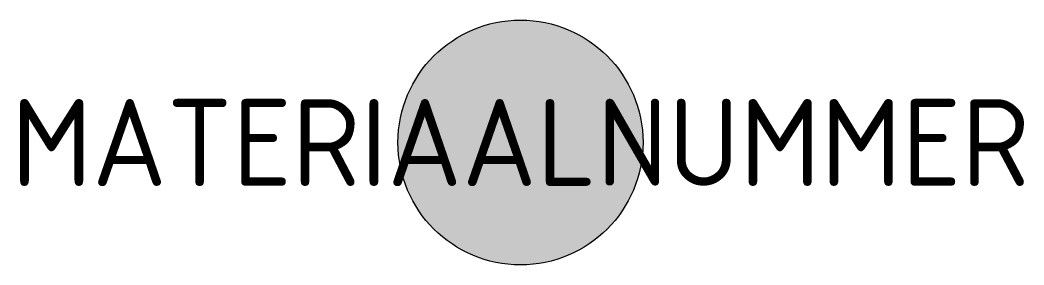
# Model space of a CAD drawing. Header units: metres. Extents: x -14.4 to 14.5, y -3.5 to 3.5.
import ezdxf
from ezdxf.enums import TextEntityAlignment as Align

# ---------------------------------------------------------------- set-up
doc = ezdxf.new("R2010")
doc.units = ezdxf.units.M
doc.layers.add('N-WE-GW-GROND_KLEI-A', color=7, linetype='Continuous', lineweight=18)
doc.styles.add('NLCS-ISO', font='NLCS-ISO.ttf')

msp = doc.modelspace()

# ---------------------------------------------------------------- hatches: boundary and pattern name
at = {"layer": 'N-WE-GW-GROND_KLEI-A'}
h = msp.add_hatch(color=254, dxfattribs=at)
h.dxf.hatch_style = 1
edge = h.paths.add_edge_path()
edge.add_arc((0, 0), 3.518, 0, 360)

# ---------------------------------------------------------------- linework, layer by layer
msp.add_circle((0, 0), 3.518)

# ---------------------------------------------------------------- texts
at = {"lineweight": 25, "style": 'NLCS-ISO'}
msp.add_attdef('MATERIAALNUMMER', text='1', height=2.5, dxfattribs=at).set_placement((0, 0), align=Align.MIDDLE_CENTER)

doc.saveas('drawing.dxf')
